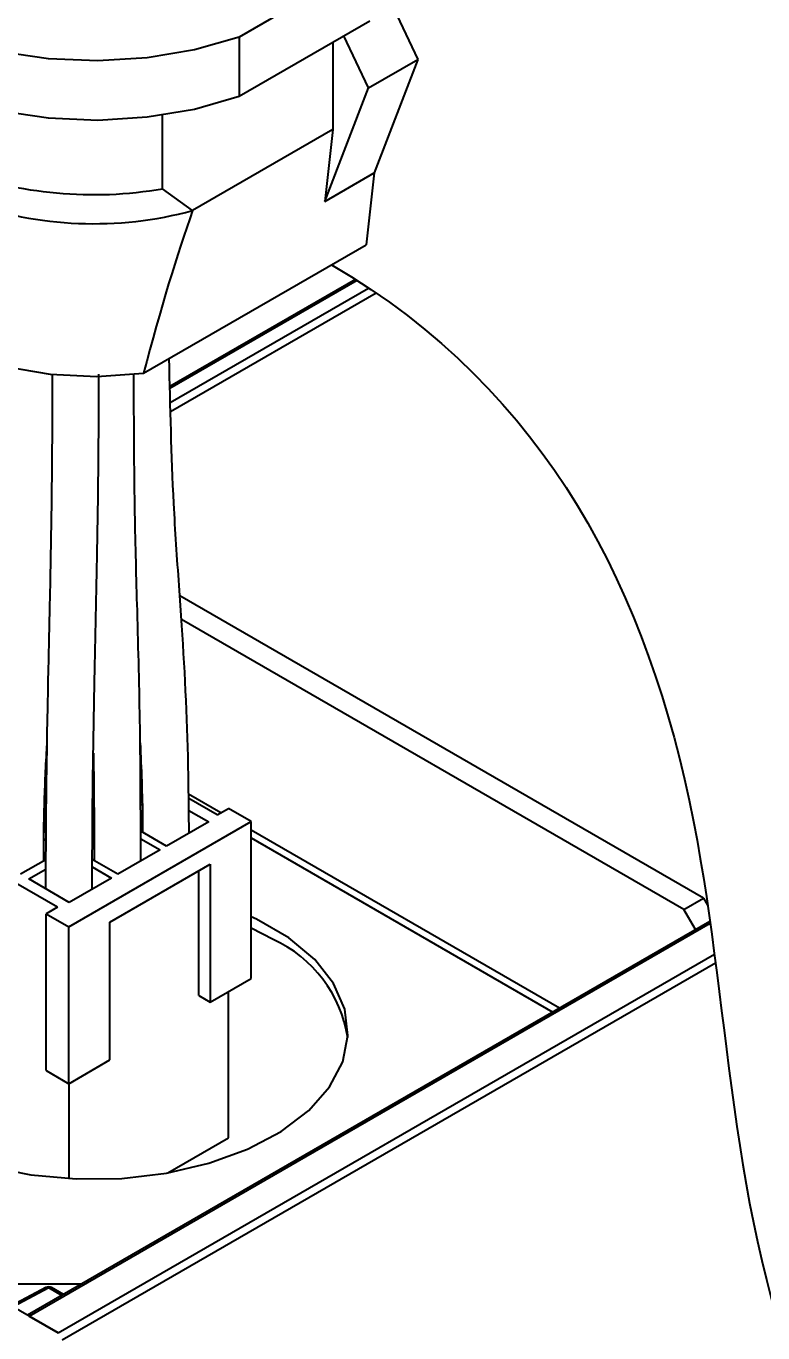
# Model space of a CAD drawing. Extents: x 0 to 8.27, y -9.61 to 0.
# Drawn here: x 2.192 to 3.457, y -3.771 to -1.527 of the extents above; entities that cross this region are included whole.
import ezdxf
from ezdxf import colors
from ezdxf.entities.mleader import LeaderData, LeaderLine
from ezdxf.math import Vec2, Vec3

# ---------------------------------------------------------------- set-up
doc = ezdxf.new("R2010")
doc.units = 0
doc.header["$LTSCALE"] = 0.5
doc.header["$MEASUREMENT"] = 0
for name, color, linetype in [('Dimension', 10, 'CONTINUOUS'), ('End Cap', 92, 'CONTINUOUS'), ('FAB DWG', 221, 'CONTINUOUS'), ('Hardware', 242, 'CONTINUOUS'), ('Housing', 150, 'CONTINUOUS'), ('Mounting', 4, 'CONTINUOUS'), ('Wiring', 60, 'CONTINUOUS')]:
    doc.layers.add(name, color=color, linetype=linetype)
doc.styles.get("Standard").update_dxf_attribs({"font": 'arial.ttf'})

msp = doc.modelspace()

# ---------------------------------------------------------------- linework, layer by layer
at = {"layer": 'Dimension', "transparency": 16777216}
msp.add_open_spline([(2.7163, -1.9373), (3.089, -2.154), (3.5611, -3.1088), (3.3153, -4.3756), (4.7137, -4.7375)], degree=3, knots=[0.424355, 0.424355, 0.424355, 0.424355, 1, 2, 2, 2, 2], dxfattribs=at)
at = {"layer": 'End Cap', "transparency": 16777216}
for p, q in [((2.2471, -3.7713), (0.4227, -2.7181)), ((2.2261, -3.6935), (2.1672, -3.7251)), ((2.2309, -3.694), (2.1701, -3.7268)), ((2.2535, -3.707), (2.2309, -3.694)), ((2.2563, -3.7054), (2.2358, -3.6936))]:
    msp.add_line(p, q, dxfattribs=at)
for centre, radius, start, end in [((2.2308, -3.7023), 0.01, 60.0027, 118.2656), ((2.228, -3.698), 0.00494, 53.6019, 112.9652), ((2.2338, -3.6981), 0.00495, 65.3602, 124.6041)]:
    msp.add_arc(centre, radius, start, end, dxfattribs=at)
at = {"layer": 'Hardware', "transparency": 16777216}
for p, q in [((2.7824, -1.4166), (2.5577, -1.5463)), ((2.805, -1.4579), (2.8649, -1.5845)), ((2.7824, -1.5187), (2.5577, -1.6483)), ((2.5577, -1.5463), (2.5577, -1.6483)), ((2.7801, -1.6334), (2.7379, -1.5443)), ((2.7187, -1.5554), (2.7187, -1.7052)), ((2.7801, -1.6334), (2.8649, -1.5845)), ((2.8649, -1.5845), (2.7898, -1.7795)), ((2.7049, -1.8285), (2.7801, -1.6334)), ((2.4265, -1.8066), (2.4265, -1.6805)), ((2.7187, -1.7052), (2.4781, -1.8441)), ((2.7187, -1.7052), (2.7049, -1.8285)), ((2.7049, -1.8285), (2.7898, -1.7795)), ((2.7898, -1.7795), (2.776, -1.9029)), ((2.4781, -1.8441), (2.4265, -1.8066)), ((2.3939, -2.1234), (2.776, -1.9029))]:
    msp.add_line(p, q, dxfattribs=at)
at = {"layer": 'Hardware', "transparency": 16777216, "flags": 128}
for points in [[(2.5577, -1.5463), (2.4815, -1.5682), (2.3998, -1.582), (2.3152, -1.5872), (2.2303, -1.5836), (2.1479, -1.5714), (2.0705, -1.551), (2.0006, -1.523), (1.9404, -1.4882), (1.8919, -1.4479), (1.8565, -1.4032), (1.8354, -1.3556), (1.8293, -1.3066), (1.8383, -1.2578), (1.8621, -1.2106), (1.9001, -1.1667)], [(2.5577, -1.6483), (2.4815, -1.6703), (2.3998, -1.684), (2.3152, -1.6892), (2.2303, -1.6857), (2.1479, -1.6735), (2.0705, -1.6531), (2.0006, -1.6251), (1.9404, -1.5903), (1.8919, -1.55), (1.8565, -1.5053), (1.8354, -1.4577), (1.8292, -1.4133)], [(1.9092, -1.8992), (1.9146, -1.937), (1.9359, -1.982), (1.9725, -2.0235), (2.0228, -2.0599), (2.0848, -2.0897), (2.156, -2.1117), (2.2334, -2.125), (2.3138, -2.1289), (2.3939, -2.1234)]]:
    msp.add_lwpolyline(points, dxfattribs=at)
at = {"layer": 'Hardware', "transparency": 16777216}
for centre, radius, start, end in [((2.3079, -1.1201), 0.6967, 249.7244, 279.8016), ((2.3081, -1.2148), 0.6519, 250.2746, 285.1148)]:
    msp.add_arc(centre, radius, start, end, dxfattribs=at)
msp.add_ellipse((2.3072, -4.1614), major_axis=(0.3022, 2.5222), ratio=0.102694, start_param=0.418382, end_param=0.642442, dxfattribs=at)
at = {"layer": 'Housing', "transparency": 16777216}
for p, q in [((2.7576, -1.9623), (2.439, -2.1463)), ((2.7604, -1.9641), (2.439, -2.1496)), ((2.4396, -2.1738), (2.7803, -1.9771)), ((2.7934, -1.9859), (2.44, -2.1899)), ((3.3664, -3.0646), (2.1947, -3.741)), ((2.1976, -3.7427), (3.3668, -3.0677)), ((2.2471, -3.7713), (3.374, -3.1207)), ((2.2541, -3.7835), (3.376, -3.1359)), ((2.1976, -3.7427), (2.2471, -3.7713))]:
    msp.add_line(p, q, dxfattribs=at)
at = {"layer": 'Mounting', "linetype": 'Continuous', "lineweight": 25, "transparency": 16777216}
for p, q in [((3.3555, -3.0247), (2.456, -2.5054)), ((3.3217, -3.0442), (2.4589, -2.5461)), ((3.1078, -3.2139), (2.5785, -2.9083)), ((2.5785, -2.9214), (3.0965, -3.2204)), ((3.3217, -3.0442), (3.3555, -3.0247)), ((3.3555, -3.0247), (3.3624, -3.0367)), ((3.3417, -3.0788), (3.3217, -3.0442)), ((2.6165, -3.0959), (2.5785, -3.0763))]:
    msp.add_line(p, q, dxfattribs=at)
at = {"layer": 'Mounting', "transparency": 16777216}
for p, q in [((2.5265, -2.8783), (2.4712, -2.8464)), ((2.2866, -3.6879), (2.1027, -3.6879))]:
    msp.add_line(p, q, dxfattribs=at)
at = {"layer": 'Mounting', "linetype": 'Continuous', "lineweight": 25, "transparency": 16777216, "flags": 128}
msp.add_lwpolyline([(1.9978, -3.4336), (2.058, -3.4626), (2.1263, -3.4849), (2.2003, -3.4999), (2.2778, -3.507), (2.3562, -3.5059), (2.433, -3.4969), (2.5058, -3.48), (2.5722, -3.4559), (2.6301, -3.4254), (2.6776, -3.3893), (2.7132, -3.349), (2.7358, -3.3056), (2.7446, -3.2606), (2.7393, -3.2155), (2.7201, -3.1715), (2.6877, -3.1303), (2.643, -3.0931), (2.5876, -3.0611), (2.5785, -3.0568)], dxfattribs=at)
at = {"layer": 'Mounting', "linetype": 'Continuous', "lineweight": 25, "transparency": 16777216}
msp.add_arc((2.5243, -3.2985), 0.2226, 8.7272, 65.528, dxfattribs=at)
at = {"layer": 'Wiring', "transparency": 16777216}
for p, q in [((2.3772, -2.1651), (2.3772, -2.1254)), ((2.3079, -2.7757), (2.3089, -2.8996)), ((2.3888, -2.8649), (2.3884, -2.7743)), ((2.3079, -2.7843), (2.3077, -2.7844)), ((2.3892, -2.799), (2.3885, -2.7986)), ((2.2258, -2.8113), (2.2254, -2.8514)), ((2.3894, -2.8066), (2.3885, -2.8061)), ((2.3886, -2.8262), (2.3901, -2.8271)), ((2.3071, -2.8317), (2.3083, -2.831)), ((2.2239, -2.8553), (2.2254, -2.8544)), ((2.2254, -2.8514), (2.2254, -2.912)), ((2.3086, -2.8636), (2.3066, -2.8625)), ((2.3912, -2.8635), (2.3887, -2.8649)), ((2.52, -2.882), (2.4713, -2.8539)), ((2.52, -2.882), (2.5395, -2.8708)), ((2.5785, -2.8933), (2.5395, -2.8708)), ((2.2233, -2.88), (2.2254, -2.8788)), ((2.2653, -3.0741), (2.5785, -2.8933)), ((2.3065, -2.8752), (2.3087, -2.8766)), ((2.3888, -2.8809), (2.3917, -2.8792)), ((2.5057, -2.8938), (2.4333, -2.9356)), ((2.4715, -2.8741), (2.5057, -2.8938)), ((2.5785, -3.1627), (2.5785, -2.8933)), ((2.2263, -2.9125), (2.223, -2.9106)), ((2.3089, -2.911), (2.306, -2.9127)), ((2.3089, -2.8996), (2.3089, -2.9602)), ((2.3889, -2.9612), (2.3889, -2.8996)), ((2.4333, -2.9356), (2.3889, -2.91)), ((2.2229, -2.9234), (2.2262, -2.9253)), ((2.3059, -2.9288), (2.3089, -2.927)), ((2.3889, -2.9229), (2.4222, -2.942)), ((2.2458, -3.0403), (2.0941, -2.9527)), ((2.2258, -2.9589), (2.1827, -2.9838)), ((2.3498, -2.9838), (2.3058, -2.9584)), ((2.4222, -2.942), (2.3498, -2.9838)), ((2.1967, -2.9919), (2.2257, -2.9751)), ((2.3057, -2.9713), (2.3386, -2.9902)), ((2.336, -3.066), (2.508, -2.9667)), ((2.4886, -3.1921), (2.4886, -2.978)), ((2.508, -2.9667), (2.508, -3.2033)), ((2.2663, -3.032), (2.1967, -2.9919)), ((2.3386, -2.9902), (2.2663, -3.032)), ((2.2458, -3.0403), (2.2263, -3.0516)), ((2.2263, -3.3209), (2.2263, -3.0516)), ((2.2263, -3.0516), (2.2653, -3.0741)), ((2.336, -3.3026), (2.336, -3.066)), ((2.2653, -3.3434), (2.2653, -3.0741)), ((2.508, -3.2033), (2.5785, -3.1627)), ((2.5395, -3.4362), (2.5395, -3.1851)), ((2.4886, -3.1921), (2.508, -3.2033)), ((2.2653, -3.3434), (2.336, -3.3026)), ((2.2263, -3.3209), (2.2653, -3.3434)), ((2.2653, -3.3434), (2.2653, -3.5058)), ((2.4354, -3.4963), (2.5395, -3.4362))]:
    msp.add_line(p, q, dxfattribs=at)
for points, knots in [([(2.4548, -2.4878), (2.4515, -2.4409), (2.4425, -2.3118), (2.4397, -2.1812), (2.4379, -2.098)], [0, 0, 0, 0, 0.36305, 1, 1, 1, 1]), ([(2.237, -2.1242), (2.2369, -2.1617), (2.2366, -2.2856), (2.2344, -2.4357), (2.2318, -2.549), (2.2313, -2.5728)], [0, 0, 0, 0, 0.255096, 0.84325, 1, 1, 1, 1]), ([(2.3113, -2.5747), (2.3123, -2.5249), (2.3154, -2.3854), (2.3169, -2.2361), (2.3171, -2.1372), (2.3171, -2.1249)], [0, 0, 0, 0, 0.327308, 0.916882, 1, 1, 1, 1]), ([(2.3831, -2.531), (2.3815, -2.475), (2.3781, -2.3522), (2.3775, -2.231), (2.3772, -2.1651)], [0, 0, 0, 0, 0.456079, 1, 1, 1, 1]), ([(2.4719, -2.9133), (2.4717, -2.8802), (2.4707, -2.7607), (2.4642, -2.619), (2.4564, -2.5108), (2.4548, -2.4878)], [0, 0, 0, 0, 0.2314643, 0.8368501, 1, 1, 1, 1]), ([(2.3889, -2.8996), (2.3887, -2.8439), (2.3883, -2.7219), (2.3849, -2.5983), (2.3831, -2.531)], [0, 0, 0, 0, 0.456079, 1, 1, 1, 1]), ([(2.2313, -2.5728), (2.2302, -2.6226), (2.2272, -2.7621), (2.2257, -2.9065), (2.2255, -3.0005), (2.2255, -3.0078)], [0, 0, 0, 0, 0.338696, 0.948781, 1, 1, 1, 1]), ([(2.3056, -3.0093), (2.3057, -2.9765), (2.306, -2.8572), (2.3082, -2.7118), (2.3107, -2.5986), (2.3113, -2.5747)], [0, 0, 0, 0, 0.230777, 0.838132, 1, 1, 1, 1]), ([(2.3879, -2.7579), (2.3898, -2.8022), (2.392, -2.8531), (2.3922, -2.9045), (2.3922, -2.9113)], [0, 0, 0, 0, 0.867497, 1, 1, 1, 1]), ([(2.2224, -2.9609), (2.2225, -2.9285), (2.2228, -2.8629), (2.2261, -2.7968), (2.2278, -2.7633)], [0, 0, 0, 0, 0.49385, 1, 1, 1, 1])]:
    msp.add_open_spline(points, degree=3, knots=knots, dxfattribs=at)

# ---------------------------------------------------------------- leaders
at = {"layer": 'FAB DWG', "transparency": 16777216}
ml = msp.add_multileader_mtext('Standard', dxfattribs=at)
ml.set_content('Standard: CD18458\\PAll Others: HW00085 \\P+ SJ CORD', color=256)
ml.set_leader_properties()
ml.build(insert=Vec2(0, 0))
ml.multileader.update_dxf_attribs({"text_right_attachment_type": 2, "dogleg_length": 0.36, "arrow_head_size": 0.25})
ctx = ml.context
ctx.base_point, ctx.char_height, ctx.arrow_head_size, ctx.landing_gap_size, ctx.plane_origin = Vec3(3.1322, -0.3349), 0.25, 0.25, 0.09, Vec3(2.731, -1.6359)
ctx.right_attachment = 2
notes = []
notes.append((ctx, [(0, (1, 1, 0), (2.7722, -0.3349), (1, 0), 0.36, [(0, [(2.5782, -1.3712)], 0, [])])]))
ctx.mtext.insert, ctx.mtext.flow_direction = Vec3(3.2222, -0.2078), 5
for ctx, leaders in notes:
    for number, flags, end, landing, length, lines in leaders:
        leader = LeaderData()
        leader.index, (leader.has_last_leader_line, leader.has_dogleg_vector, leader.attachment_direction) = number, flags
        leader.last_leader_point, leader.dogleg_vector, leader.dogleg_length = Vec3(end), Vec3(landing), length
        for number, points, colour, breaks in lines:
            line = LeaderLine()
            line.index, line.vertices, line.color, line.breaks = number, Vec3.list(points), colors.encode_raw_color(colour), breaks
            leader.lines.append(line)
        ctx.leaders.append(leader)

doc.saveas('drawing.dxf')
